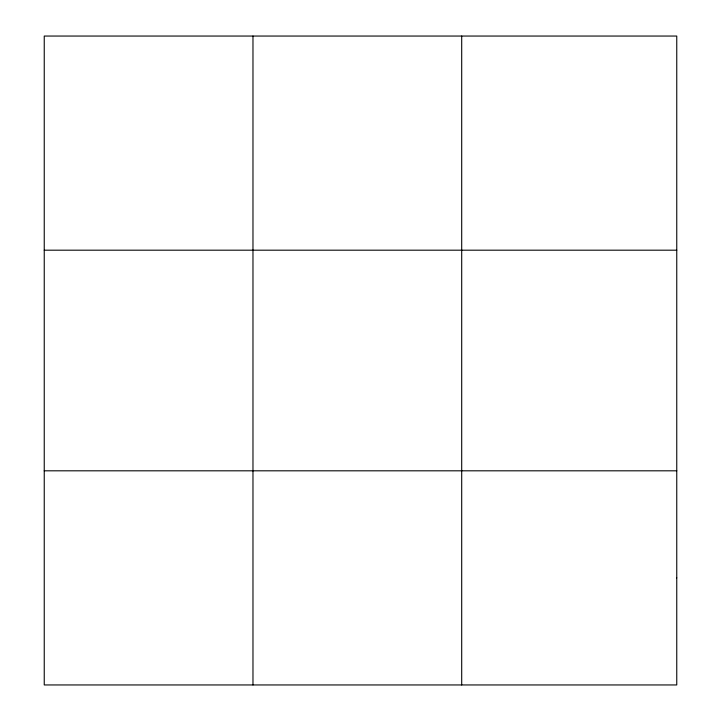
<?xml version="1.0" encoding="UTF-8"?>
<svg xmlns="http://www.w3.org/2000/svg" width="721" height="721" viewBox="0 0 721 721"><rect width="100%" height="100%" fill="white"/><g stroke="black" fill="none" stroke-linecap="round" stroke-linejoin="round"><path stroke-width="1.08" d="M252.972 684.95L252.972 36.05M461.701 684.95L461.701 36.05M44.242 250.187L676.758 250.187M44.242 470.813L676.758 470.813M676.758 577.882L676.758 684.95L44.242 684.95L44.242 36.05L676.758 36.05L676.758 577.882"/></g></svg>
